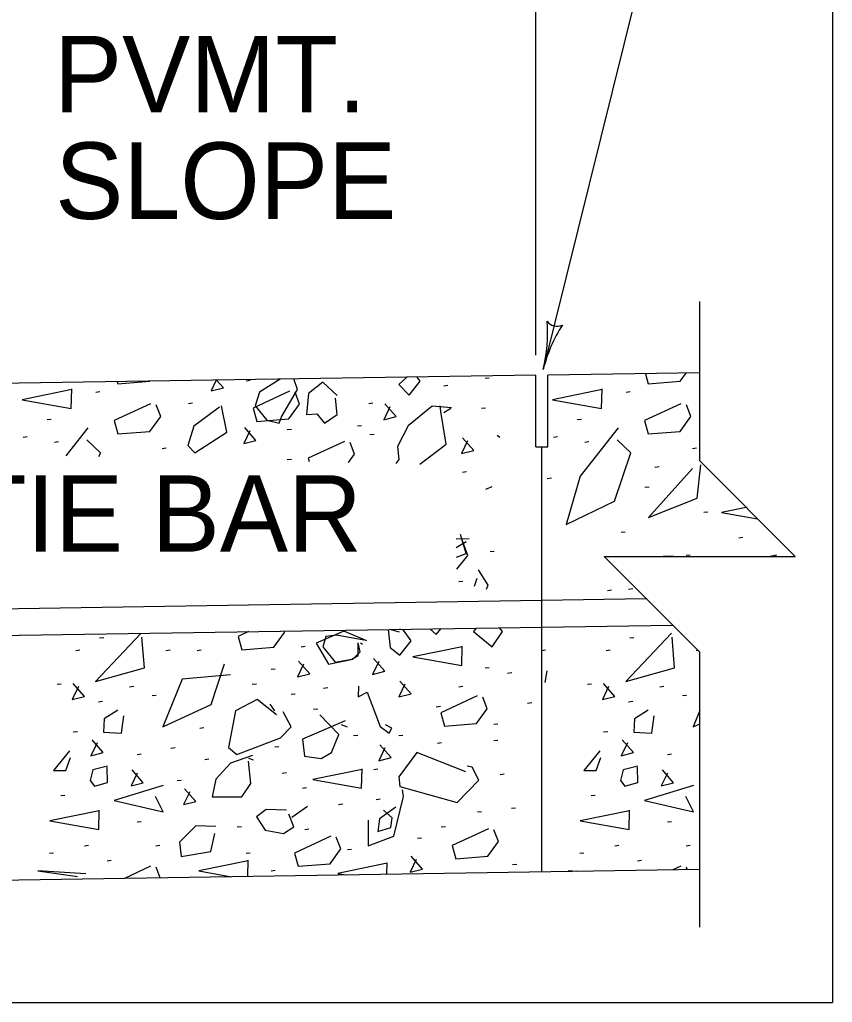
# Model space of a CAD drawing. Extents: x 1007 to 1035.5, y 1000.5 to 1021.5.
# Drawn here: x 1010.575 to 1012.7, y 1004.23 to 1006.799 of the extents above; entities that cross this region are included whole.
import ezdxf

# ---------------------------------------------------------------- set-up
doc = ezdxf.new("R2010")
doc.units = 0
doc.layers.add('Level 1', color=7, linetype='Continuous')
doc.layers.add('Level 2', color=7, linetype='Continuous')

msp = doc.modelspace()

# ---------------------------------------------------------------- linework, layer by layer
at = {"layer": 'Level 1'}
for p, q in [((1012.3496, 1007.5198), (1011.9439, 1005.8844)), ((1011.9248, 1005.9217), (1011.9248, 1007.1083)), ((1011.9245, 1005.8696), (1008.9248, 1005.823)), ((1011.9245, 1005.6821), (1011.9245, 1005.8696)), ((1012.3531, 1005.8758), (1011.9558, 1005.8696)), ((1011.9558, 1005.6821), (1011.9558, 1005.8696)), ((1011.9245, 1005.6821), (1011.9558, 1005.6821)), ((1011.9401, 1004.5713), (1011.9401, 1005.6821)), ((1010.0658, 1005.2524), (1012.2129, 1005.2858)), ((1010.0668, 1005.1822), (1012.282, 1005.2167)), ((1012.3531, 1004.5778), (1008.0498, 1004.5108))]:
    msp.add_line(p, q, dxfattribs=at)
for points in [[(1012.3531, 1004.4273), (1012.3531, 1005.1456), (1012.1031, 1005.3958), (1012.6031, 1005.3958), (1012.3531, 1005.6458), (1012.3531, 1006.0626)], [(1012.2112, 1005.8735), (1012.2183, 1005.8472)], [(1012.3023, 1005.8538), (1012.3178, 1005.8752)], [(1010.8303, 1005.8526), (1010.8318, 1005.8472)], [(1010.8318, 1005.8472), (1010.9158, 1005.8538)], [(1010.9158, 1005.8538), (1010.9158, 1005.8539)], [(1011.089, 1005.8566), (1011.0757, 1005.8287)], [(1011.1078, 1005.8367), (1011.0901, 1005.8566)], [(1011.1776, 1005.8556), (1011.1669, 1005.8543)], [(1011.2561, 1005.8592), (1011.2025, 1005.8258)], [(1011.3012, 1005.8325), (1011.292, 1005.8598)], [(1011.4052, 1005.8165), (1011.3678, 1005.8512), (1011.3305, 1005.8218), (1011.3252, 1005.7672), (1011.3518, 1005.7685), (1011.3718, 1005.7445), (1011.4052, 1005.7672), (1011.4012, 1005.8098)], [(1011.5871, 1005.8643), (1011.5666, 1005.8458)], [(1011.5666, 1005.8458), (1011.5933, 1005.8178)], [(1011.5933, 1005.8178), (1011.6226, 1005.8538)], [(1011.6226, 1005.8538), (1011.6146, 1005.8645)], [(1011.6947, 1005.8425), (1011.684, 1005.8412)], [(1011.8027, 1005.8621), (1011.792, 1005.8608)], [(1012.2183, 1005.8472), (1012.3023, 1005.8538)], [(1010.7114, 1005.8323), (1010.582, 1005.8056), (1010.7101, 1005.7829), (1010.7114, 1005.8337)], [(1010.7849, 1005.8261), (1010.7743, 1005.8248)], [(1011.0757, 1005.8287), (1011.1078, 1005.8367)], [(1011.2803, 1005.8277), (1011.1857, 1005.7837), (1011.195, 1005.749), (1011.279, 1005.7557), (1011.307, 1005.7943), (1011.295, 1005.825)], [(1011.2025, 1005.8258), (1011.1905, 1005.7898)], [(1011.2598, 1005.7605), (1011.3012, 1005.8325)], [(1012.098, 1005.8323), (1011.9686, 1005.8056), (1012.0967, 1005.7829), (1012.098, 1005.8337)], [(1012.1715, 1005.8261), (1012.1608, 1005.8248)], [(1010.9171, 1005.795), (1010.8224, 1005.7509), (1010.8318, 1005.7163), (1010.9158, 1005.7229), (1010.9438, 1005.7616), (1010.9318, 1005.7923)], [(1011.0972, 1005.7858), (1011.0304, 1005.7365), (1011.0144, 1005.6858), (1011.0331, 1005.6672), (1011.1172, 1005.7205), (1011.1025, 1005.7898)], [(1011.0271, 1005.7967), (1011.0164, 1005.7953)], [(1011.1905, 1005.7898), (1011.2212, 1005.7525)], [(1011.4983, 1005.7967), (1011.4877, 1005.7953)], [(1011.5433, 1005.7868), (1011.5273, 1005.7534), (1011.5593, 1005.7614), (1011.53, 1005.7948)], [(1011.6533, 1005.7885), (1011.5906, 1005.7378)], [(1011.7039, 1005.7845), (1011.6533, 1005.7885)], [(1011.6759, 1005.7752), (1011.6746, 1005.7898)], [(1012.3037, 1005.795), (1012.209, 1005.7509), (1012.2183, 1005.7163), (1012.3023, 1005.7229), (1012.3303, 1005.7616), (1012.3183, 1005.7923)], [(1011.6906, 1005.6898), (1011.6759, 1005.7752)], [(1011.6839, 1005.7725), (1011.7026, 1005.7832)], [(1011.7928, 1005.7836), (1011.7822, 1005.7823)], [(1010.6573, 1005.7541), (1010.6466, 1005.7528)], [(1011.2212, 1005.7525), (1011.2532, 1005.7445)], [(1011.2532, 1005.7445), (1011.2598, 1005.7605)], [(1011.4688, 1005.7378), (1011.4582, 1005.7364)], [(1011.5906, 1005.7378), (1011.5626, 1005.6832)], [(1012.0438, 1005.7541), (1012.0332, 1005.7528)], [(1010.7531, 1005.7325), (1010.6957, 1005.6588)], [(1011.1768, 1005.7246), (1011.1608, 1005.6913), (1011.1928, 1005.6993), (1011.1634, 1005.7326)], [(1011.2856, 1005.7279), (1011.2749, 1005.7266)], [(1011.5016, 1005.7148), (1011.4909, 1005.7135)], [(1011.8306, 1005.7072), (1011.8239, 1005.7125)], [(1012.1397, 1005.7325), (1012.041, 1005.6058), (1012.0036, 1005.4791), (1012.1303, 1005.5404), (1012.173, 1005.6672), (1012.137, 1005.7005)], [(1010.5951, 1005.7083), (1010.5844, 1005.707)], [(1010.6769, 1005.6953), (1010.6663, 1005.6939)], [(1010.7864, 1005.6672), (1010.7504, 1005.7005)], [(1011.4243, 1005.6968), (1011.3297, 1005.6528)], [(1011.451, 1005.6634), (1011.439, 1005.6942)], [(1011.621, 1005.6371), (1011.6906, 1005.6898)], [(1011.7462, 1005.6984), (1011.7302, 1005.6651), (1011.7622, 1005.6731), (1011.7328, 1005.7064)], [(1011.9817, 1005.7083), (1011.971, 1005.707)], [(1012.0635, 1005.6953), (1012.0528, 1005.6939)], [(1010.7828, 1005.6568), (1010.7864, 1005.6672)], [(1010.9583, 1005.6788), (1010.9477, 1005.6775)], [(1011.4351, 1005.6414), (1011.451, 1005.6634)], [(1011.5626, 1005.6832), (1011.5666, 1005.6498)], [(1012.3449, 1005.6788), (1012.3343, 1005.6775)], [(1011.2856, 1005.6494), (1011.2749, 1005.6481)], [(1011.3297, 1005.6528), (1011.332, 1005.6438)], [(1011.5666, 1005.6498), (1011.5584, 1005.6386)], [(1012.3343, 1005.6258), (1012.2197, 1005.4978), (1012.3463, 1005.5484), (1012.3557, 1005.6352)], [(1011.7438, 1005.6167), (1011.7331, 1005.6153)], [(1012.2468, 1005.6298), (1012.2361, 1005.6284)], [(1011.9653, 1005.6003), (1011.9547, 1005.599)], [(1011.8093, 1005.5778), (1011.7933, 1005.5711)], [(1012.2206, 1005.5774), (1012.2099, 1005.5761)], [(1012.3744, 1005.5119), (1012.3638, 1005.5106)], [(1012.4745, 1005.5243), (1012.4103, 1005.5111)], [(1012.4103, 1005.5111), (1012.5043, 1005.4944)], [(1012.1584, 1005.4596), (1012.1478, 1005.4583)], [(1011.7506, 1005.4423), (1011.7162, 1005.4413)], [(1011.7426, 1005.4343), (1011.7168, 1005.4183)], [(1011.7426, 1005.4036), (1011.7279, 1005.4529)], [(1011.7466, 1005.3983), (1011.7306, 1005.4436)], [(1012.466, 1005.4452), (1012.4553, 1005.4438)], [(1011.7173, 1005.3942), (1011.7426, 1005.4036)], [(1011.8158, 1005.4092), (1011.8051, 1005.4078)], [(1011.7181, 1005.363), (1011.7466, 1005.3983)], [(1012.285, 1005.3969), (1012.2576, 1005.3958)], [(1012.3286, 1005.3993), (1012.3179, 1005.398)], [(1012.5528, 1005.399), (1012.537, 1005.3958)], [(1012.5527, 1005.3958), (1012.5528, 1005.4003)], [(1011.7999, 1005.3209), (1011.7746, 1005.3609)], [(1011.7339, 1005.3307), (1011.7233, 1005.3293)], [(1011.7706, 1005.3383), (1011.7637, 1005.317)], [(1011.7953, 1005.3108), (1011.7999, 1005.3209)], [(1012.1224, 1005.3078), (1012.1118, 1005.3064)], [(1012.1781, 1005.311), (1012.1673, 1005.3097)], [(1011.1736, 1005.1994), (1011.1464, 1005.1868)], [(1011.2398, 1005.1588), (1011.2678, 1005.1974)], [(1011.2678, 1005.1974), (1011.2663, 1005.2009)], [(1011.4826, 1005.1756), (1011.4225, 1005.2009), (1011.3505, 1005.1689), (1011.3825, 1005.1143), (1011.4466, 1005.1276), (1011.4653, 1005.1463), (1011.4599, 1005.1703)], [(1011.5387, 1005.2052), (1011.5439, 1005.1583)], [(1011.5679, 1005.1983), (1011.5426, 1005.2052)], [(1011.5786, 1005.2036), (1011.5678, 1005.2056)], [(1011.5986, 1005.1756), (1011.5786, 1005.2036)], [(1011.6472, 1005.2068), (1011.6639, 1005.1916)], [(1011.6639, 1005.1916), (1011.6776, 1005.2073)], [(1011.7688, 1005.2088), (1011.7613, 1005.1996)], [(1011.7613, 1005.1996), (1011.8106, 1005.1596)], [(1011.8106, 1005.1596), (1011.8373, 1005.1996)], [(1011.8373, 1005.1996), (1011.8296, 1005.2097)], [(1010.8925, 1005.1951), (1010.7731, 1005.0688)], [(1010.7948, 1005.1834), (1010.7841, 1005.1821)], [(1010.9011, 1005.1049), (1010.8944, 1005.1849)], [(1011.1464, 1005.1868), (1011.1558, 1005.1521)], [(1011.4746, 1005.1769), (1011.4038, 1005.1903), (1011.3758, 1005.1863), (1011.3678, 1005.1596), (1011.3998, 1005.1196), (1011.4439, 1005.1276), (1011.4599, 1005.1369), (1011.4599, 1005.1703)], [(1011.5693, 1005.1383), (1011.5986, 1005.1756)], [(1012.2797, 1005.1956), (1012.1597, 1005.0688), (1012.2877, 1005.1049), (1012.281, 1005.1849)], [(1012.1813, 1005.1834), (1012.1707, 1005.1821)], [(1010.7326, 1005.1507), (1010.7219, 1005.1493)], [(1010.9682, 1005.1507), (1010.9575, 1005.1493)], [(1011.05, 1005.1507), (1011.0393, 1005.1493)], [(1011.1558, 1005.1521), (1011.2398, 1005.1588)], [(1011.3216, 1005.1605), (1011.3109, 1005.1592)], [(1011.4666, 1005.1703), (1011.4719, 1005.1663)], [(1011.5439, 1005.1583), (1011.5693, 1005.1383)], [(1011.7323, 1005.1601), (1011.603, 1005.1334), (1011.731, 1005.1108), (1011.7323, 1005.1614)], [(1011.9499, 1005.1507), (1011.9393, 1005.1493)], [(1012.1192, 1005.1507), (1012.1085, 1005.1493)], [(1012.3488, 1005.1499), (1012.3441, 1005.1493)], [(1011.3175, 1005.1146), (1011.3015, 1005.0813), (1011.3335, 1005.0893), (1011.3042, 1005.1226)], [(1011.5138, 1005.1211), (1011.4978, 1005.0878), (1011.5298, 1005.0958), (1011.5005, 1005.1291)], [(1010.7731, 1005.0688), (1010.9011, 1005.1049)], [(1011.1265, 1005.0863), (1010.9998, 1005.0755), (1010.9491, 1004.9502), (1011.0758, 1005.0088), (1011.1105, 1005.1156)], [(1011.2431, 1005.1016), (1011.2324, 1005.1003)], [(1011.8027, 1005.1048), (1011.792, 1005.1035)], [(1011.9493, 1005.0662), (1011.9547, 1005.0969)], [(1011.5826, 1005.0622), (1011.5666, 1005.0288), (1011.5986, 1005.0368), (1011.5693, 1005.0702)], [(1011.8616, 1005.0918), (1011.8508, 1005.0904)], [(1010.6835, 1005.0623), (1010.6728, 1005.061)], [(1010.7285, 1005.0557), (1010.7125, 1005.0223), (1010.7445, 1005.0303), (1010.7152, 1005.0637)], [(1010.8733, 1005.0558), (1010.8626, 1005.0544)], [(1011.194, 1005.0623), (1011.1833, 1005.061)], [(1011.3805, 1005.0525), (1011.3698, 1005.0512)], [(1011.4613, 1005.0568), (1011.4599, 1005.0288), (1011.4839, 1005.0408), (1011.5173, 1004.9515), (1011.5413, 1004.9342), (1011.5479, 1004.9475), (1011.5319, 1004.9555)], [(1011.7339, 1005.0558), (1011.7233, 1005.0544)], [(1012.0701, 1005.0623), (1012.0594, 1005.061)], [(1012.1151, 1005.0557), (1012.0991, 1005.0223), (1012.1311, 1005.0303), (1012.1018, 1005.0637)], [(1012.2598, 1005.0558), (1012.2492, 1005.0544)], [(1010.9322, 1005.0328), (1010.9215, 1005.0315)], [(1011.2465, 1004.9822), (1011.1958, 1005.0222), (1011.1398, 1004.9928), (1011.1212, 1004.8968), (1011.1425, 1004.8782), (1011.2572, 1004.9222), (1011.2852, 1004.9502), (1011.2638, 1004.9902)], [(1011.2954, 1005.0361), (1011.2848, 1005.0348)], [(1011.7712, 1005.0312), (1011.6765, 1004.9872), (1011.6858, 1004.9525), (1011.7698, 1004.9592), (1011.7978, 1004.9978), (1011.7858, 1005.0285)], [(1012.3188, 1005.0328), (1012.3081, 1005.0315)], [(1010.7915, 1005.0165), (1010.7808, 1005.0152)], [(1010.8318, 1004.9942), (1010.7958, 1004.9715), (1010.7944, 1004.9368), (1010.8411, 1004.9342), (1010.8478, 1004.9795)], [(1011.2292, 1005.0102), (1011.2412, 1004.9928)], [(1011.3543, 1004.9968), (1011.3437, 1004.9955)], [(1011.675, 1005.0034), (1011.6643, 1005.0021)], [(1011.9139, 1005.0133), (1011.9033, 1005.0119)], [(1012.1781, 1005.0165), (1012.1673, 1005.0152)], [(1012.2183, 1004.9942), (1012.1823, 1004.9715), (1012.181, 1004.9368), (1012.2277, 1004.9342), (1012.2343, 1004.9795)], [(1012.3531, 1004.9933), (1012.3357, 1004.9502)], [(1011.4265, 1004.9662), (1011.3145, 1004.9182), (1011.3198, 1004.8742), (1011.3638, 1004.8675), (1011.3905, 1004.8835), (1011.4092, 1004.9302), (1011.3598, 1004.9822)], [(1011.0565, 1004.9478), (1011.0458, 1004.9464)], [(1011.4158, 1004.9568), (1011.4318, 1004.9502)], [(1011.8256, 1004.9576), (1011.8148, 1004.9563)], [(1012.3357, 1004.9502), (1012.3531, 1004.9583)], [(1010.726, 1004.9379), (1010.7153, 1004.9366)], [(1010.7776, 1004.9084), (1010.7616, 1004.8751), (1010.7936, 1004.8831), (1010.7643, 1004.9164)], [(1011.459, 1004.9282), (1011.4483, 1004.9268)], [(1011.5768, 1004.9282), (1011.5662, 1004.9268)], [(1011.8256, 1004.9151), (1011.8148, 1004.9138)], [(1012.1126, 1004.9379), (1012.1019, 1004.9366)], [(1012.1642, 1004.9084), (1012.1482, 1004.8751), (1012.1802, 1004.8831), (1012.1508, 1004.9164)], [(1010.9813, 1004.8954), (1010.9706, 1004.8941)], [(1011.2528, 1004.8987), (1011.2422, 1004.8973)], [(1011.5302, 1004.8953), (1011.5142, 1004.862), (1011.5463, 1004.87), (1011.5168, 1004.9033)], [(1011.6783, 1004.9085), (1011.6676, 1004.9072)], [(1010.7051, 1004.8875), (1010.6638, 1004.8368), (1010.6958, 1004.8368), (1010.7078, 1004.8702)], [(1010.8929, 1004.8791), (1010.8823, 1004.8778)], [(1011.0696, 1004.8659), (1011.0589, 1004.8646)], [(1011.1838, 1004.8755), (1011.1265, 1004.8555), (1011.0878, 1004.8142), (1011.0785, 1004.7675), (1011.1558, 1004.7675), (1011.1798, 1004.8022), (1011.1732, 1004.8608)], [(1011.1865, 1004.8635), (1011.1745, 1004.8675)], [(1011.7413, 1004.8328), (1011.6133, 1004.8835), (1011.5666, 1004.8195), (1011.5693, 1004.7942), (1011.7186, 1004.7528), (1011.7759, 1004.8115), (1011.7586, 1004.8448), (1011.7453, 1004.8475)], [(1012.0917, 1004.8875), (1012.0503, 1004.8368), (1012.0823, 1004.8368), (1012.0943, 1004.8702)], [(1012.2795, 1004.8791), (1012.2688, 1004.8778)], [(1010.8051, 1004.8475), (1010.7664, 1004.8382), (1010.7598, 1004.8102), (1010.7704, 1004.7955), (1010.8051, 1004.8048), (1010.8038, 1004.8448)], [(1010.8823, 1004.8298), (1010.8663, 1004.7965), (1010.8983, 1004.8045), (1010.8689, 1004.8378)], [(1011.4706, 1004.8394), (1011.3413, 1004.8128), (1011.4693, 1004.7901), (1011.4706, 1004.8408)], [(1011.5114, 1004.8398), (1011.5008, 1004.8384)], [(1012.1917, 1004.8475), (1012.153, 1004.8382), (1012.1463, 1004.8102), (1012.157, 1004.7955), (1012.1917, 1004.8048), (1012.1903, 1004.8448)], [(1012.2688, 1004.8298), (1012.2528, 1004.7965), (1012.2848, 1004.8045), (1012.2555, 1004.8378)], [(1011.2725, 1004.83), (1011.2618, 1004.8287)], [(1011.8419, 1004.8267), (1011.8313, 1004.8253)], [(1010.9504, 1004.7968), (1010.8224, 1004.7582), (1010.9504, 1004.7288), (1010.9304, 1004.7688)], [(1010.9976, 1004.8103), (1010.9869, 1004.809)], [(1011.0198, 1004.7808), (1011.0038, 1004.7474), (1011.0358, 1004.7554), (1011.0064, 1004.7888)], [(1011.3248, 1004.7907), (1011.3142, 1004.7893)], [(1011.4866, 1004.7062), (1011.4866, 1004.6394), (1011.5533, 1004.6648), (1011.5786, 1004.7688), (1011.5759, 1004.7862)], [(1012.337, 1004.7968), (1012.209, 1004.7582), (1012.337, 1004.7288), (1012.317, 1004.7688)], [(1010.6933, 1004.7711), (1010.6826, 1004.7698)], [(1011.5179, 1004.7613), (1011.5073, 1004.7599)], [(1012.0798, 1004.7711), (1012.0692, 1004.7698)], [(1011.2865, 1004.7142), (1011.3278, 1004.7435)], [(1011.4198, 1004.7482), (1011.4091, 1004.7468)], [(1011.5586, 1004.7408), (1011.5159, 1004.7102), (1011.5119, 1004.6768), (1011.5453, 1004.6875), (1011.5493, 1004.7128), (1011.5266, 1004.7328)], [(1011.8713, 1004.7383), (1011.8607, 1004.737)], [(1010.7833, 1004.7314), (1010.654, 1004.7048), (1010.782, 1004.6821), (1010.7833, 1004.7328)], [(1011.2732, 1004.7328), (1011.2198, 1004.7342), (1011.1945, 1004.7155), (1011.2172, 1004.6808), (1011.2652, 1004.6714), (1011.2918, 1004.6888), (1011.2785, 1004.7222)], [(1011.783, 1004.7285), (1011.7723, 1004.7272)], [(1012.1699, 1004.7314), (1012.0406, 1004.7048), (1012.1686, 1004.6821), (1012.1699, 1004.7328)], [(1010.8929, 1004.7023), (1010.8823, 1004.701)], [(1011.0878, 1004.6902), (1011.0358, 1004.6915), (1010.9931, 1004.6488), (1010.9971, 1004.6114), (1011.0745, 1004.6248), (1011.0852, 1004.6714)], [(1011.1547, 1004.6893), (1011.144, 1004.6879)], [(1011.6881, 1004.6893), (1011.6774, 1004.6879)], [(1011.8007, 1004.6843), (1011.706, 1004.6403), (1011.7153, 1004.6056), (1011.7993, 1004.6123), (1011.8273, 1004.6509), (1011.8153, 1004.6816)], [(1012.2795, 1004.7023), (1012.2688, 1004.701)], [(1011.3883, 1004.6647), (1011.2937, 1004.6207), (1011.303, 1004.586), (1011.387, 1004.5927), (1011.415, 1004.6313), (1011.403, 1004.662)], [(1011.3314, 1004.6827), (1011.3208, 1004.6813)], [(1011.6259, 1004.6598), (1011.6153, 1004.6585)], [(1010.7555, 1004.6402), (1010.7448, 1004.6388)], [(1010.942, 1004.6402), (1010.9313, 1004.6388)], [(1012.1421, 1004.6402), (1012.1313, 1004.6388)], [(1012.3286, 1004.6402), (1012.3179, 1004.6388)], [(1010.6638, 1004.6205), (1010.6532, 1004.6192)], [(1011.1776, 1004.6205), (1011.1669, 1004.6192)], [(1011.4427, 1004.6303), (1011.432, 1004.629)], [(1011.612, 1004.6041), (1011.596, 1004.5708), (1011.628, 1004.5788), (1011.5987, 1004.6121)], [(1012.0504, 1004.6205), (1012.0398, 1004.6192)], [(1010.8143, 1004.6009), (1010.8037, 1004.5996)], [(1010.9171, 1004.5861), (1010.8488, 1004.5544)], [(1010.9425, 1004.5558), (1010.9318, 1004.5834)], [(1011.1728, 1004.6005), (1011.0434, 1004.5738)], [(1011.1716, 1004.5594), (1011.1728, 1004.6018)], [(1011.536, 1004.594), (1011.4067, 1004.5673)], [(1011.5352, 1004.5651), (1011.536, 1004.5953)], [(1011.8747, 1004.5911), (1011.8639, 1004.5898)], [(1012.2009, 1004.6009), (1012.1903, 1004.5996)], [(1012.3037, 1004.5861), (1012.2833, 1004.5767)], [(1012.3207, 1004.5773), (1012.3183, 1004.5834)], [(1010.7478, 1004.5661), (1010.6223, 1004.5741), (1010.7264, 1004.5594)], [(1011.0434, 1004.5738), (1011.1288, 1004.5588)], [(1011.2431, 1004.5748), (1011.2324, 1004.5734)], [(1011.4067, 1004.5673), (1011.4289, 1004.5634)], [(1012.0301, 1004.5728), (1012.0089, 1004.5741)], [(1012.0089, 1004.5741), (1012.0197, 1004.5726)]]:
    msp.add_lwpolyline(points, dxfattribs=at)
for centre, radius, start, end in [((1011.5645, 1005.9785), 0.3909, 346.0682, 4.737), ((1012.3234, 1005.7903), 0.3909, 147.4154, 166.0621), ((1011.9797, 1006.0287), 0.0313, 214.8428, 296.9595), ((1011.5645, 1005.9785), 0.3909, 346.056, 346.0682)]:
    msp.add_arc(centre, radius, start, end, dxfattribs=at)
at = {"layer": 'Level 2'}
for p in [(1012.7, 1021.5), (1007, 1004.2304)]:
    msp.add_line(p, (1012.7, 1004.2304), dxfattribs=at)

# ---------------------------------------------------------------- texts
at = {"layer": 'Level 1'}
for s, p in [('PVMT.', (1010.6645, 1006.5566)), ('SLOPE', (1010.6678, 1006.2782)), ('TIE BAR', (1010.4298, 1005.4082))]:
    msp.add_text(s, height=0.2, dxfattribs=at).set_placement(p)

doc.saveas('drawing.dxf')
